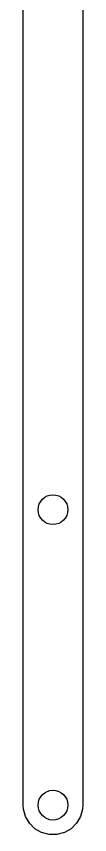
# Model space of a CAD drawing. Extents: x 4 to 18.4, y -7.3 to -2.9.
# Drawn here: x 14.1737 to 14.1973, y -4.957 to -4.6324 of the extents above; entities that cross this region are included whole.
import ezdxf

# ---------------------------------------------------------------- set-up
doc = ezdxf.new("R2010")
doc.units = 0
doc.header["$MEASUREMENT"] = 0
doc.layers.add('BLACK', color=7, linetype='CONTINUOUS')

msp = doc.modelspace()

# ---------------------------------------------------------------- linework, layer by layer
at = {"layer": 'BLACK', "linetype": 'CONTINUOUS'}
for p, q in [((14.17372, -4.82812), (14.17372, -4.57031)), ((14.19735, -4.57031), (14.19735, -4.82812)), ((14.17372, -4.94531), (14.17372, -4.82812)), ((14.19735, -4.82812), (14.19735, -4.94531)), ((14.17382, -4.94685), (14.17372, -4.94531)), ((14.19735, -4.94531), (14.19724, -4.94685)), ((14.17462, -4.94983), (14.17382, -4.94685)), ((14.17616, -4.9525), (14.17462, -4.94983)), ((14.19645, -4.94983), (14.19491, -4.9525)), ((14.19724, -4.94685), (14.19645, -4.94983)), ((14.17834, -4.95468), (14.17616, -4.9525)), ((14.19491, -4.9525), (14.19273, -4.95468)), ((14.18102, -4.95622), (14.17834, -4.95468)), ((14.18399, -4.95702), (14.18102, -4.95622)), ((14.19005, -4.95622), (14.18708, -4.95702)), ((14.19273, -4.95468), (14.19005, -4.95622)), ((14.18708, -4.95702), (14.18399, -4.95702))]:
    msp.add_line(p, q, dxfattribs=at)
at = {"layer": 'BLACK'}
for centre in [(14.18553, -4.82812), (14.18553, -4.94531)]:
    msp.add_circle(centre, 0.00591, dxfattribs=at)

doc.saveas('drawing.dxf')
